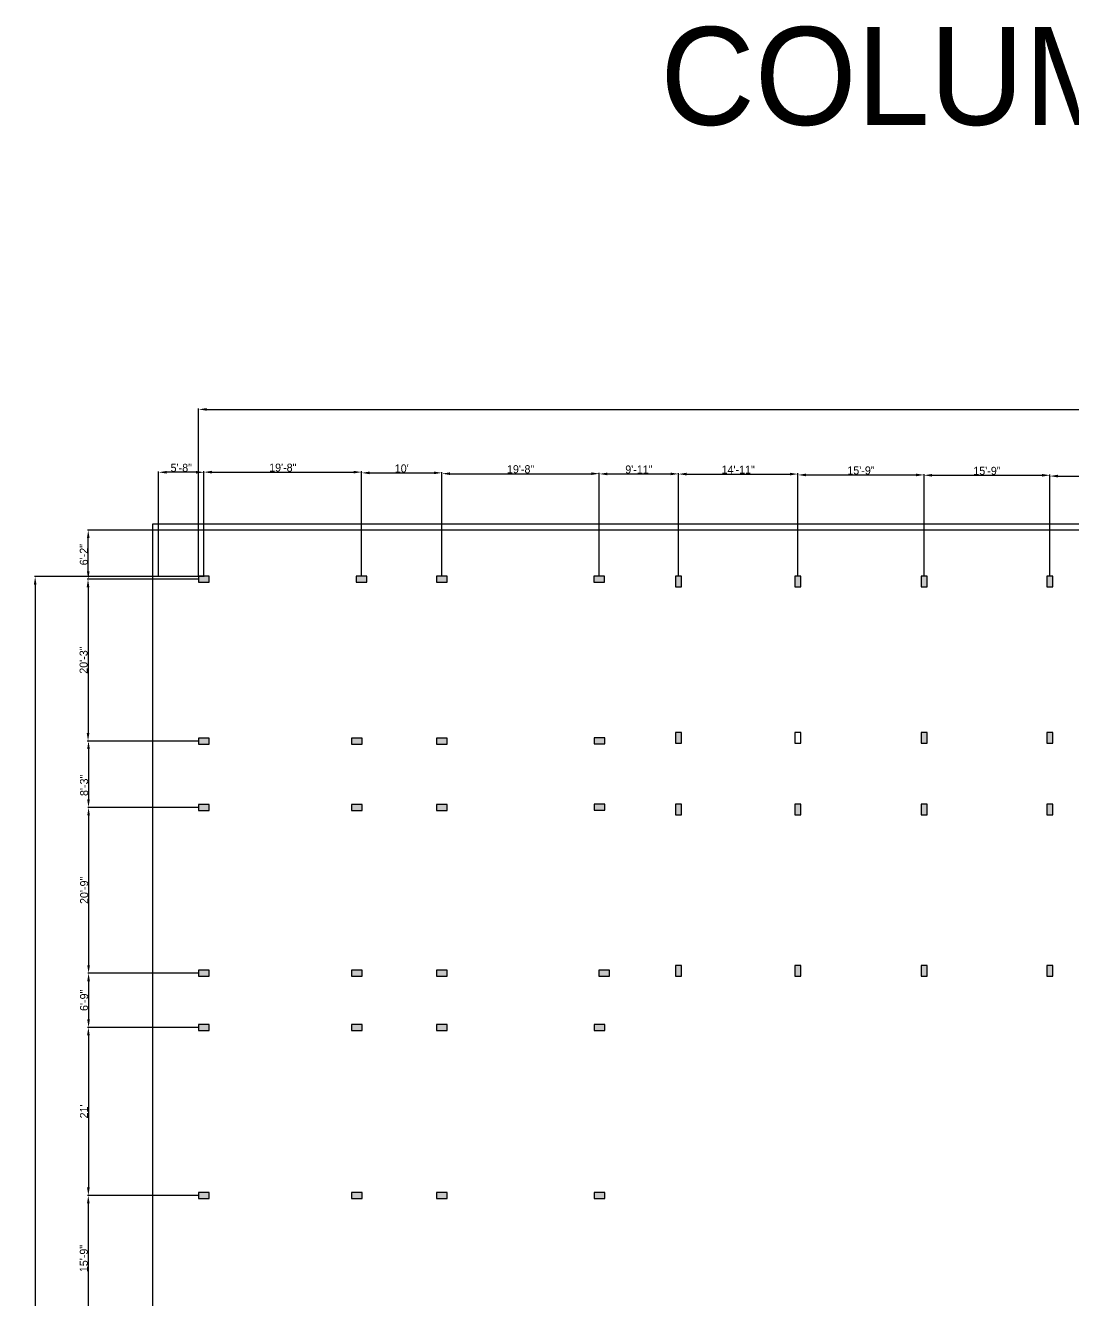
# Model space of a CAD drawing. Header units: millimetres. Extents: x 109 to 4857, y -19 to 5001.
# Drawn here: x 109 to 1681, y 2456 to 4368 of the extents above; entities that cross this region are included whole.
import ezdxf

# ---------------------------------------------------------------- set-up
doc = ezdxf.new("R2010")
doc.units = ezdxf.units.MM
doc.linetypes.add('ACAD_ISO02W100', pattern=[15, 12, -3])
doc.layers.add('dimension', color=191, linetype='Continuous')
doc.layers.add('dotted line', color=7, linetype='ACAD_ISO02W100')
doc.dimstyles.new('ISO-25', dxfattribs={"dimtxt": 12, "dimasz": 12, "dimexe": 1.25, "dimexo": 0.625, "dimtad": 1, "dimdec": 0, "dimlunit": 4, "dimtxsty": 'Standard', "dimcen": 2.5, "dimadec": 0, "dimazin": 0, "dimtfac": 1, "dimtdec": 0, "dimtmove": 0, "dimatfit": 3, "dimfxl": 1, "dimarcsym": 0})

# ---------------------------------------------------------------- blocks, each defined once
blk = doc.blocks.new('*D52')
at = {"layer": 'Defpoints', "color": 0, "linetype": 'Continuous', "ltscale": 3, "transparency": 16777216}
for p in [(369, 3537.9), (203.2, 3295.3), (369, 3295.3)]:
    blk.add_point(p, dxfattribs=at)
at = {"layer": 'dimension', "color": 0, "linetype": 'Continuous', "lineweight": -2, "ltscale": 3, "transparency": 16777216}
for p, q in [((368.4, 3537.9), (202, 3537.9)), ((203.2, 3525.9), (203.2, 3307.3)), ((368.4, 3295.3), (202, 3295.3))]:
    blk.add_line(p, q, dxfattribs=at)
at = {"layer": 'dimension', "color": 0, "linetype": 'Continuous', "ltscale": 3, "transparency": 16777216}
for points in [[(201.2, 3525.9), (205.2, 3525.9), (203.2, 3537.9)], [(201.2, 3307.3), (205.2, 3307.3), (203.2, 3295.3)]]:
    blk.add_solid(points, dxfattribs=at)
at = {"layer": 'dimension', "color": 0, "linetype": 'Continuous', "lineweight": 20, "ltscale": 3, "transparency": 16777216, "insert": (196.6, 3416.6), "char_height": 12, "attachment_point": 5, "rotation": 90}
blk.add_mtext('20\'-3"', dxfattribs=at)
blk = doc.blocks.new('*D53')
at = {"layer": 'Defpoints', "color": 0, "linetype": 'Continuous', "ltscale": 3, "transparency": 16777216}
for p in [(369, 3295.3), (203.9, 3195.8), (369, 3195.8)]:
    blk.add_point(p, dxfattribs=at)
at = {"layer": 'dimension', "color": 0, "linetype": 'Continuous', "lineweight": -2, "ltscale": 3, "transparency": 16777216}
for p, q in [((368.4, 3295.3), (202.7, 3295.3)), ((203.9, 3283.3), (203.9, 3207.8)), ((368.4, 3195.8), (202.7, 3195.8))]:
    blk.add_line(p, q, dxfattribs=at)
at = {"layer": 'dimension', "color": 0, "linetype": 'Continuous', "ltscale": 3, "transparency": 16777216}
for points in [[(201.9, 3283.3), (205.9, 3283.3), (203.9, 3295.3)], [(201.9, 3207.8), (205.9, 3207.8), (203.9, 3195.8)]]:
    blk.add_solid(points, dxfattribs=at)
at = {"layer": 'dimension', "color": 0, "linetype": 'Continuous', "lineweight": 20, "ltscale": 3, "transparency": 16777216, "insert": (197.3, 3228.8), "char_height": 12, "attachment_point": 5, "rotation": 90}
blk.add_mtext('8\'-3"', dxfattribs=at)
blk = doc.blocks.new('*D54')
at = {"layer": 'Defpoints', "color": 0, "linetype": 'Continuous', "ltscale": 3, "transparency": 16777216}
for p in [(369, 3195.8), (204, 2947), (369, 2947)]:
    blk.add_point(p, dxfattribs=at)
at = {"layer": 'dimension', "color": 0, "linetype": 'Continuous', "lineweight": -2, "ltscale": 3, "transparency": 16777216}
for p, q in [((368.4, 3195.8), (202.7, 3195.8)), ((204, 3183.8), (204, 2959)), ((368.4, 2947), (202.7, 2947))]:
    blk.add_line(p, q, dxfattribs=at)
at = {"layer": 'dimension', "color": 0, "linetype": 'Continuous', "ltscale": 3, "transparency": 16777216}
for points in [[(202, 3183.8), (206, 3183.8), (204, 3195.8)], [(202, 2959), (206, 2959), (204, 2947)]]:
    blk.add_solid(points, dxfattribs=at)
at = {"layer": 'dimension', "color": 0, "linetype": 'Continuous', "lineweight": 20, "ltscale": 3, "transparency": 16777216, "insert": (197.4, 3071.4), "char_height": 12, "attachment_point": 5, "rotation": 90}
blk.add_mtext('20\'-9"', dxfattribs=at)
blk = doc.blocks.new('*D55')
at = {"layer": 'Defpoints', "color": 0, "linetype": 'Continuous', "ltscale": 3, "transparency": 16777216}
for p in [(369, 2947), (204, 2866), (369, 2866)]:
    blk.add_point(p, dxfattribs=at)
at = {"layer": 'dimension', "color": 0, "linetype": 'Continuous', "lineweight": -2, "ltscale": 3, "transparency": 16777216}
for p, q in [((368.4, 2947), (202.7, 2947)), ((204, 2935), (204, 2878)), ((368.4, 2866), (202.7, 2866))]:
    blk.add_line(p, q, dxfattribs=at)
at = {"layer": 'dimension', "color": 0, "linetype": 'Continuous', "ltscale": 3, "transparency": 16777216}
for points in [[(202, 2935), (206, 2935), (204, 2947)], [(202, 2878), (206, 2878), (204, 2866)]]:
    blk.add_solid(points, dxfattribs=at)
at = {"layer": 'dimension', "color": 0, "linetype": 'Continuous', "lineweight": 20, "ltscale": 3, "transparency": 16777216, "insert": (197.3, 2906.5), "char_height": 12, "attachment_point": 5, "rotation": 90}
blk.add_mtext('6\'-9"', dxfattribs=at)
blk = doc.blocks.new('*D56')
at = {"layer": 'Defpoints', "color": 0, "linetype": 'Continuous', "ltscale": 3, "transparency": 16777216}
for p in [(369, 2866), (203.7, 2613.9), (369, 2613.9)]:
    blk.add_point(p, dxfattribs=at)
at = {"layer": 'dimension', "color": 0, "linetype": 'Continuous', "lineweight": -2, "ltscale": 3, "transparency": 16777216}
for p, q in [((368.4, 2866), (202.5, 2866)), ((203.7, 2854), (203.7, 2625.9)), ((368.4, 2613.9), (202.5, 2613.9))]:
    blk.add_line(p, q, dxfattribs=at)
at = {"layer": 'dimension', "color": 0, "linetype": 'Continuous', "ltscale": 3, "transparency": 16777216}
for points in [[(201.7, 2854), (205.7, 2854), (203.7, 2866)], [(201.7, 2625.9), (205.7, 2625.9), (203.7, 2613.9)]]:
    blk.add_solid(points, dxfattribs=at)
at = {"layer": 'dimension', "color": 0, "linetype": 'Continuous', "lineweight": 20, "ltscale": 3, "transparency": 16777216, "insert": (197.1, 2739.9), "char_height": 12, "attachment_point": 5, "rotation": 90}
blk.add_mtext("21'", dxfattribs=at)
blk = doc.blocks.new('*D57')
at = {"layer": 'Defpoints', "color": 0, "linetype": 'Continuous', "ltscale": 3, "transparency": 16777216}
for p in [(369, 2613.9), (203.6, 2425), (369, 2425)]:
    blk.add_point(p, dxfattribs=at)
at = {"layer": 'dimension', "color": 0, "linetype": 'Continuous', "lineweight": -2, "ltscale": 3, "transparency": 16777216}
for p, q in [((368.4, 2613.9), (202.3, 2613.9)), ((203.6, 2601.9), (203.6, 2437)), ((368.4, 2425), (202.3, 2425))]:
    blk.add_line(p, q, dxfattribs=at)
at = {"layer": 'dimension', "color": 0, "linetype": 'Continuous', "ltscale": 3, "transparency": 16777216}
for points in [[(201.6, 2601.9), (205.6, 2601.9), (203.6, 2613.9)], [(201.6, 2437), (205.6, 2437), (203.6, 2425)]]:
    blk.add_solid(points, dxfattribs=at)
at = {"layer": 'dimension', "color": 0, "linetype": 'Continuous', "lineweight": 20, "ltscale": 3, "transparency": 16777216, "insert": (196.9, 2519.4), "char_height": 12, "attachment_point": 5, "rotation": 90}
blk.add_mtext('15\'-9"', dxfattribs=at)
blk = doc.blocks.new('*D63')
at = {"layer": 'Defpoints', "color": 0, "linetype": 'Continuous', "ltscale": 3, "transparency": 16777216}
for p in [(378, 3541.8), (123.9, 557.5), (378, 557.5)]:
    blk.add_point(p, dxfattribs=at)
at = {"layer": 'dimension', "color": 0, "linetype": 'Continuous', "lineweight": -2, "ltscale": 3, "transparency": 16777216}
for p, q in [((377.4, 3541.8), (122.7, 3541.8)), ((123.9, 3529.8), (123.9, 569.5)), ((377.4, 557.5), (122.7, 557.5))]:
    blk.add_line(p, q, dxfattribs=at)
at = {"layer": 'dimension', "color": 0, "linetype": 'Continuous', "ltscale": 3, "transparency": 16777216}
for points in [[(121.9, 3529.8), (125.9, 3529.8), (123.9, 3541.8)], [(121.9, 569.5), (125.9, 569.5), (123.9, 557.5)]]:
    blk.add_solid(points, dxfattribs=at)
at = {"layer": 'dimension', "color": 0, "linetype": 'Continuous', "lineweight": 20, "ltscale": 3, "transparency": 16777216, "insert": (117.3, 2049.7), "char_height": 12, "attachment_point": 5, "rotation": 90}
blk.add_mtext('248\'-8"', dxfattribs=at)
blk = doc.blocks.new('*D8')
at = {"layer": 'Defpoints', "color": 0, "linetype": 'Continuous', "ltscale": 3, "transparency": 16777216}
for p in [(613.4, 3698.4), (377, 3542.4), (613.4, 3542.4)]:
    blk.add_point(p, dxfattribs=at)
at = {"layer": 'dimension', "color": 0, "linetype": 'Continuous', "lineweight": -2, "ltscale": 3, "transparency": 16777216}
for p, q in [((377, 3543.1), (377, 3699.7)), ((389, 3698.4), (601.4, 3698.4)), ((613.4, 3543.1), (613.4, 3699.7))]:
    blk.add_line(p, q, dxfattribs=at)
at = {"layer": 'dimension', "color": 0, "linetype": 'Continuous', "ltscale": 3, "transparency": 16777216}
for points in [[(389, 3700.4), (389, 3696.4), (377, 3698.4)], [(601.4, 3700.4), (601.4, 3696.4), (613.4, 3698.4)]]:
    blk.add_solid(points, dxfattribs=at)
at = {"layer": 'dimension', "color": 0, "linetype": 'Continuous', "lineweight": 20, "ltscale": 3, "transparency": 16777216, "insert": (495.2, 3705.1), "char_height": 12, "attachment_point": 5}
blk.add_mtext('19\'-8"', dxfattribs=at)
blk = doc.blocks.new('*D9')
at = {"layer": 'Defpoints', "color": 0, "linetype": 'Continuous', "ltscale": 3, "transparency": 16777216}
for p in [(733.8, 3697.3), (613.4, 3542.4), (733.8, 3542.4)]:
    blk.add_point(p, dxfattribs=at)
at = {"layer": 'dimension', "color": 0, "linetype": 'Continuous', "lineweight": -2, "ltscale": 3, "transparency": 16777216}
for p, q in [((613.4, 3543.1), (613.4, 3698.6)), ((625.4, 3697.3), (721.8, 3697.3)), ((733.8, 3543.1), (733.8, 3698.6))]:
    blk.add_line(p, q, dxfattribs=at)
at = {"layer": 'dimension', "color": 0, "linetype": 'Continuous', "ltscale": 3, "transparency": 16777216}
for points in [[(625.4, 3699.3), (625.4, 3695.3), (613.4, 3697.3)], [(721.8, 3699.3), (721.8, 3695.3), (733.8, 3697.3)]]:
    blk.add_solid(points, dxfattribs=at)
at = {"layer": 'dimension', "color": 0, "linetype": 'Continuous', "lineweight": 20, "ltscale": 3, "transparency": 16777216, "insert": (673.6, 3703.9), "char_height": 12, "attachment_point": 5}
blk.add_mtext("10'", dxfattribs=at)
blk = doc.blocks.new('*D10')
at = {"layer": 'Defpoints', "color": 0, "linetype": 'Continuous', "ltscale": 3, "transparency": 16777216}
for p in [(969.7, 3696.1), (733.8, 3542.4), (969.7, 3542.4)]:
    blk.add_point(p, dxfattribs=at)
at = {"layer": 'dimension', "color": 0, "linetype": 'Continuous', "lineweight": -2, "ltscale": 3, "transparency": 16777216}
for p, q in [((733.8, 3543.1), (733.8, 3697.4)), ((745.8, 3696.1), (957.7, 3696.1)), ((969.7, 3543.1), (969.7, 3697.4))]:
    blk.add_line(p, q, dxfattribs=at)
at = {"layer": 'dimension', "color": 0, "linetype": 'Continuous', "ltscale": 3, "transparency": 16777216}
for points in [[(745.8, 3698.1), (745.8, 3694.1), (733.8, 3696.1)], [(957.7, 3698.1), (957.7, 3694.1), (969.7, 3696.1)]]:
    blk.add_solid(points, dxfattribs=at)
at = {"layer": 'dimension', "color": 0, "linetype": 'Continuous', "lineweight": 20, "ltscale": 3, "transparency": 16777216, "insert": (851.8, 3702.7), "char_height": 12, "attachment_point": 5}
blk.add_mtext('19\'-8"', dxfattribs=at)
blk = doc.blocks.new('*D11')
at = {"layer": 'Defpoints', "color": 0, "linetype": 'Continuous', "ltscale": 3, "transparency": 16777216}
for p in [(1088.6, 3695.7), (969.7, 3542.4), (1088.6, 3542.2)]:
    blk.add_point(p, dxfattribs=at)
at = {"layer": 'dimension', "color": 0, "linetype": 'Continuous', "lineweight": -2, "ltscale": 3, "transparency": 16777216}
for p, q in [((969.7, 3543.1), (969.7, 3697)), ((981.7, 3695.7), (1076.6, 3695.7)), ((1088.6, 3542.9), (1088.6, 3697))]:
    blk.add_line(p, q, dxfattribs=at)
at = {"layer": 'dimension', "color": 0, "linetype": 'Continuous', "ltscale": 3, "transparency": 16777216}
for points in [[(981.7, 3697.7), (981.7, 3693.7), (969.7, 3695.7)], [(1076.6, 3697.7), (1076.6, 3693.7), (1088.6, 3695.7)]]:
    blk.add_solid(points, dxfattribs=at)
at = {"layer": 'dimension', "color": 0, "linetype": 'Continuous', "lineweight": 20, "ltscale": 3, "transparency": 16777216, "insert": (1029.2, 3702.3), "char_height": 12, "attachment_point": 5}
blk.add_mtext('9\'-11"', dxfattribs=at)
blk = doc.blocks.new('*D12')
at = {"layer": 'Defpoints', "color": 0, "linetype": 'Continuous', "ltscale": 3, "transparency": 16777216}
for p in [(1267.6, 3695.5), (1088.6, 3542.2), (1267.6, 3542.2)]:
    blk.add_point(p, dxfattribs=at)
at = {"layer": 'dimension', "color": 0, "linetype": 'Continuous', "lineweight": -2, "ltscale": 3, "transparency": 16777216}
for p, q in [((1088.6, 3542.9), (1088.6, 3696.7)), ((1100.6, 3695.5), (1255.6, 3695.5)), ((1267.6, 3542.9), (1267.6, 3696.7))]:
    blk.add_line(p, q, dxfattribs=at)
at = {"layer": 'dimension', "color": 0, "linetype": 'Continuous', "ltscale": 3, "transparency": 16777216}
for points in [[(1100.6, 3697.5), (1100.6, 3693.5), (1088.6, 3695.5)], [(1255.6, 3697.5), (1255.6, 3693.5), (1267.6, 3695.5)]]:
    blk.add_solid(points, dxfattribs=at)
at = {"layer": 'dimension', "color": 0, "linetype": 'Continuous', "lineweight": 20, "ltscale": 3, "transparency": 16777216, "insert": (1178.1, 3702.1), "char_height": 12, "attachment_point": 5}
blk.add_mtext('14\'-11"', dxfattribs=at)
blk = doc.blocks.new('*D13')
at = {"layer": 'Defpoints', "color": 0, "linetype": 'Continuous', "ltscale": 3, "transparency": 16777216}
for p in [(1456.7, 3694.2), (1267.6, 3542.2), (1456.7, 3542.2)]:
    blk.add_point(p, dxfattribs=at)
at = {"layer": 'dimension', "color": 0, "linetype": 'Continuous', "lineweight": -2, "ltscale": 3, "transparency": 16777216}
for p, q in [((1267.6, 3542.9), (1267.6, 3695.5)), ((1279.6, 3694.2), (1444.7, 3694.2)), ((1456.7, 3542.9), (1456.7, 3695.5))]:
    blk.add_line(p, q, dxfattribs=at)
at = {"layer": 'dimension', "color": 0, "linetype": 'Continuous', "ltscale": 3, "transparency": 16777216}
for points in [[(1279.6, 3696.2), (1279.6, 3692.2), (1267.6, 3694.2)], [(1444.7, 3696.2), (1444.7, 3692.2), (1456.7, 3694.2)]]:
    blk.add_solid(points, dxfattribs=at)
at = {"layer": 'dimension', "color": 0, "linetype": 'Continuous', "lineweight": 20, "ltscale": 3, "transparency": 16777216, "insert": (1362.2, 3700.9), "char_height": 12, "attachment_point": 5}
blk.add_mtext('15\'-9"', dxfattribs=at)
blk = doc.blocks.new('*D14')
at = {"layer": 'Defpoints', "color": 0, "linetype": 'Continuous', "ltscale": 3, "transparency": 16777216}
for p in [(1645.5, 3693.7), (1456.7, 3542.2), (1645.5, 3542.2)]:
    blk.add_point(p, dxfattribs=at)
at = {"layer": 'dimension', "color": 0, "linetype": 'Continuous', "lineweight": -2, "ltscale": 3, "transparency": 16777216}
for p, q in [((1456.7, 3542.9), (1456.7, 3694.9)), ((1468.7, 3693.7), (1633.5, 3693.7)), ((1645.5, 3542.9), (1645.5, 3694.9))]:
    blk.add_line(p, q, dxfattribs=at)
at = {"layer": 'dimension', "color": 0, "linetype": 'Continuous', "ltscale": 3, "transparency": 16777216}
for points in [[(1468.7, 3695.7), (1468.7, 3691.7), (1456.7, 3693.7)], [(1633.5, 3695.7), (1633.5, 3691.7), (1645.5, 3693.7)]]:
    blk.add_solid(points, dxfattribs=at)
at = {"layer": 'dimension', "color": 0, "linetype": 'Continuous', "lineweight": 20, "ltscale": 3, "transparency": 16777216, "insert": (1551.1, 3700.3), "char_height": 12, "attachment_point": 5}
blk.add_mtext('15\'-9"', dxfattribs=at)
blk = doc.blocks.new('*D15')
at = {"layer": 'Defpoints', "color": 0, "linetype": 'Continuous', "ltscale": 3, "transparency": 16777216}
for p in [(1834.6, 3692.5), (1645.5, 3542.2), (1834.6, 3542.2)]:
    blk.add_point(p, dxfattribs=at)
at = {"layer": 'dimension', "color": 0, "linetype": 'Continuous', "lineweight": -2, "ltscale": 3, "transparency": 16777216}
for p, q in [((1645.5, 3542.9), (1645.5, 3693.7)), ((1657.5, 3692.5), (1822.6, 3692.5)), ((1834.6, 3542.9), (1834.6, 3693.7))]:
    blk.add_line(p, q, dxfattribs=at)
at = {"layer": 'dimension', "color": 0, "linetype": 'Continuous', "ltscale": 3, "transparency": 16777216}
for points in [[(1657.5, 3694.5), (1657.5, 3690.5), (1645.5, 3692.5)], [(1822.6, 3694.5), (1822.6, 3690.5), (1834.6, 3692.5)]]:
    blk.add_solid(points, dxfattribs=at)
at = {"layer": 'dimension', "color": 0, "linetype": 'Continuous', "lineweight": 20, "ltscale": 3, "transparency": 16777216, "insert": (1740, 3699.1), "char_height": 12, "attachment_point": 5}
blk.add_mtext('15\'-9"', dxfattribs=at)
blk = doc.blocks.new('*D27')
at = {"layer": 'Defpoints', "color": 0, "linetype": 'Continuous', "ltscale": 3, "transparency": 16777216}
for p in [(3852, 3792.5), (369, 3541.8), (3852, 3542.2)]:
    blk.add_point(p, dxfattribs=at)
at = {"layer": 'dimension', "color": 0, "linetype": 'Continuous', "lineweight": -2, "ltscale": 3, "transparency": 16777216}
for p, q in [((369, 3542.4), (369, 3793.7)), ((381, 3792.5), (3840, 3792.5)), ((3852, 3542.9), (3852, 3793.7))]:
    blk.add_line(p, q, dxfattribs=at)
at = {"layer": 'dimension', "color": 0, "linetype": 'Continuous', "ltscale": 3, "transparency": 16777216}
for points in [[(381, 3794.5), (381, 3790.5), (369, 3792.5)], [(3840, 3794.5), (3840, 3790.5), (3852, 3792.5)]]:
    blk.add_solid(points, dxfattribs=at)
at = {"layer": 'dimension', "color": 0, "linetype": 'Continuous', "lineweight": 20, "ltscale": 3, "transparency": 16777216, "insert": (2110.5, 3799.1), "char_height": 12, "attachment_point": 5}
blk.add_mtext('290\'-3"', dxfattribs=at)
blk = doc.blocks.new('*D1')
at = {"layer": 'Defpoints', "color": 0, "linetype": 'Continuous', "ltscale": 3, "transparency": 16777216}
for p in [(309, 3698.2), (309, 3541.8), (377, 3542.4)]:
    blk.add_point(p, dxfattribs=at)
at = {"layer": 'dimension', "color": 0, "linetype": 'Continuous', "lineweight": -2, "ltscale": 3, "transparency": 16777216}
for p, q in [((309, 3542.4), (309, 3699.5)), ((365, 3698.2), (321, 3698.2)), ((377, 3543.1), (377, 3699.5))]:
    blk.add_line(p, q, dxfattribs=at)
at = {"layer": 'dimension', "color": 0, "linetype": 'Continuous', "ltscale": 3, "transparency": 16777216}
for points in [[(321, 3700.2), (321, 3696.2), (309, 3698.2)], [(365, 3700.2), (365, 3696.2), (377, 3698.2)]]:
    blk.add_solid(points, dxfattribs=at)
at = {"layer": 'dimension', "color": 0, "linetype": 'Continuous', "lineweight": 20, "ltscale": 3, "transparency": 16777216, "insert": (343, 3704.8), "char_height": 12, "attachment_point": 5}
blk.add_mtext('5\'-8"', dxfattribs=at)
blk = doc.blocks.new('*D28')
at = {"layer": 'Defpoints', "color": 0, "linetype": 'Continuous', "ltscale": 3, "transparency": 16777216}
for p in [(203.5, 3611.5), (369, 3611.5), (369, 3537.9)]:
    blk.add_point(p, dxfattribs=at)
at = {"layer": 'dimension', "color": 0, "linetype": 'Continuous', "lineweight": -2, "ltscale": 3, "transparency": 16777216}
for p, q in [((368.4, 3611.5), (202.3, 3611.5)), ((203.5, 3549.9), (203.5, 3599.5)), ((368.4, 3537.9), (202.3, 3537.9))]:
    blk.add_line(p, q, dxfattribs=at)
at = {"layer": 'dimension', "color": 0, "linetype": 'Continuous', "ltscale": 3, "transparency": 16777216}
for points in [[(201.5, 3599.5), (205.5, 3599.5), (203.5, 3611.5)], [(201.5, 3549.9), (205.5, 3549.9), (203.5, 3537.9)]]:
    blk.add_solid(points, dxfattribs=at)
at = {"layer": 'dimension', "color": 0, "linetype": 'Continuous', "lineweight": 20, "ltscale": 3, "transparency": 16777216, "insert": (196.9, 3574.7), "char_height": 12, "attachment_point": 5, "rotation": 90}
blk.add_mtext('6\'-2"', dxfattribs=at)

msp = doc.modelspace()

# ---------------------------------------------------------------- hatches: boundary and pattern name
at = {"layer": 'dotted line', "linetype": 'ACAD_ISO02W100', "lineweight": 20, "ltscale": 3, "true_color": 0xf27172}
h = msp.add_hatch(color=11, dxfattribs=at)
h.dxf.hatch_style = 1
h.paths.add_polyline_path([(977.7, 1025.5), (968.7, 1025.5), (968.7, 1016.5), (977.7, 1016.5)])
h.paths.add_polyline_path([(968.7, 1025.5), (962, 1025.5), (962, 1016.5), (968.7, 1016.5)])
h.paths.add_polyline_path([(741.8, 1025.5), (734.8, 1025.5), (734.8, 1016.5), (741.8, 1016.5)])
h.paths.add_polyline_path([(734.8, 1025.5), (725.8, 1025.5), (725.8, 1016.5), (734.8, 1016.5)])
h.paths.add_polyline_path([(614.4, 1025.5), (605.4, 1025.5), (605.4, 1016.5), (614.4, 1016.5)])
h.paths.add_polyline_path([(605.4, 1025.5), (598.4, 1025.5), (598.4, 1016.5), (605.4, 1016.5)])
h.paths.add_polyline_path([(378, 1025.5), (369, 1025.5), (369, 1016.5), (378, 1016.5)])
h.paths.add_polyline_path([(385, 1025.5), (378, 1025.5), (378, 1016.5), (385, 1016.5)])
h.paths.add_polyline_path([(741.8, 1214.3), (734.8, 1214.3), (734.8, 1205.5), (741.8, 1205.5)])
h.paths.add_polyline_path([(734.8, 1214.3), (725.8, 1214.3), (725.8, 1205.5), (734.8, 1205.5)])
h.paths.add_polyline_path([(614.4, 1214.3), (605.4, 1214.3), (605.4, 1205.5), (614.4, 1205.5)])
h.paths.add_polyline_path([(605.4, 1214.3), (598.4, 1214.3), (598.4, 1205.5), (605.4, 1205.5)])
h.paths.add_polyline_path([(385, 1214.3), (378, 1214.3), (378, 1205.3), (385, 1205.3)])
h.paths.add_polyline_path([(378, 1214.3), (369, 1214.3), (369, 1205.3), (378, 1205.3)])
h.paths.add_polyline_path([(977.7, 1403.5), (968.7, 1403.5), (968.7, 1394.5), (977.7, 1394.5)])
h.paths.add_polyline_path([(968.7, 1403.5), (962, 1403.5), (962, 1394.5), (968.7, 1394.5)])
h.paths.add_polyline_path([(734.8, 1403.5), (725.8, 1403.5), (725.8, 1394.5), (734.8, 1394.5)])
h.paths.add_polyline_path([(741.8, 1403.5), (734.8, 1403.5), (734.8, 1394.5), (741.8, 1394.5)])
h.paths.add_polyline_path([(614.4, 1403.4), (605.4, 1403.4), (605.4, 1394.4), (614.4, 1394.4)])
h.paths.add_polyline_path([(605.4, 1403.4), (598.4, 1403.4), (598.4, 1394.4), (605.4, 1394.4)])
h.paths.add_polyline_path([(385, 1403.3), (378, 1403.3), (378, 1394.3), (385, 1394.3)])
h.paths.add_polyline_path([(378, 1403.3), (369, 1403.3), (369, 1394.3), (378, 1394.3)])
h.paths.add_polyline_path([(378, 1592.3), (369, 1592.3), (369, 1583.3), (378, 1583.3)])
h.paths.add_polyline_path([(385, 1592.3), (378, 1592.3), (378, 1583.3), (385, 1583.3)])
h.paths.add_polyline_path([(614.4, 1592.3), (605.4, 1592.3), (605.4, 1583.3), (614.4, 1583.3)])
h.paths.add_polyline_path([(605.4, 1592.3), (598.4, 1592.3), (598.4, 1583.3), (605.4, 1583.3)])
h.paths.add_polyline_path([(734.8, 1592.3), (725.8, 1592.3), (725.8, 1583.5), (734.8, 1583.5)])
h.paths.add_polyline_path([(741.8, 1592.3), (734.8, 1592.3), (734.8, 1583.5), (741.8, 1583.5)])
h.paths.add_polyline_path([(977.7, 1592.5), (968.7, 1592.5), (968.7, 1583.5), (977.7, 1583.5)])
h.paths.add_polyline_path([(968.7, 1592.5), (962, 1592.5), (962, 1583.5), (968.7, 1583.5)])
h.paths.add_polyline_path([(977.7, 1781.5), (968.7, 1781.5), (968.7, 1772.5), (977.7, 1772.5)])
h.paths.add_polyline_path([(968.7, 1781.5), (962, 1781.5), (962, 1772.5), (968.7, 1772.5)])
h.paths.add_polyline_path([(968.7, 1862.5), (962, 1862.5), (962, 1853.5), (968.7, 1853.5)])
h.paths.add_polyline_path([(977.7, 1862.5), (968.7, 1862.5), (968.7, 1853.5), (977.7, 1853.5)])
h.paths.add_polyline_path([(734.8, 1862.2), (725.8, 1862.2), (725.8, 1853.2), (734.8, 1853.2)])
h.paths.add_polyline_path([(741.8, 1862.2), (734.8, 1862.2), (734.8, 1853.2), (741.8, 1853.2)])
h.paths.add_polyline_path([(734.8, 1780.5), (725.8, 1780.5), (725.8, 1771.5), (734.8, 1771.5)])
h.paths.add_polyline_path([(741.8, 1780.5), (734.8, 1780.5), (734.8, 1771.5), (741.8, 1771.5)])
h.paths.add_polyline_path([(605.4, 1862.2), (598.4, 1862.2), (598.4, 1853.3), (605.4, 1853.3)])
h.paths.add_polyline_path([(614.3, 1862.2), (605.4, 1862.2), (605.4, 1853.3), (614.3, 1853.3)])
h.paths.add_polyline_path([(614.4, 1780.5), (605.4, 1780.5), (605.4, 1771.5), (614.4, 1771.5)])
h.paths.add_polyline_path([(605.4, 1780.5), (598.4, 1780.5), (598.4, 1771.5), (605.4, 1771.5)])
h.paths.add_polyline_path([(378, 1780.5), (369, 1780.5), (369, 1771.5), (378, 1771.5)])
h.paths.add_polyline_path([(385, 1780.5), (378, 1780.5), (378, 1771.5), (385, 1771.5)])
h.paths.add_polyline_path([(378, 1862.2), (369, 1862.2), (369, 1853.2), (378, 1853.2)])
h.paths.add_polyline_path([(385, 1862.2), (378, 1862.2), (378, 1853.5), (385, 1853.5)])
h.paths.add_polyline_path([(977.7, 2051.5), (968.7, 2051.5), (968.7, 2042.5), (977.7, 2042.5)])
h.paths.add_polyline_path([(968.7, 2051.5), (962, 2051.5), (962, 2042.5), (968.7, 2042.5)])
h.paths.add_polyline_path([(741.8, 2051.3), (734.8, 2051.3), (734.8, 2042.3), (741.8, 2042.3)])
h.paths.add_polyline_path([(734.8, 2051.3), (725.8, 2051.3), (725.8, 2042.3), (734.8, 2042.3)])
h.paths.add_polyline_path([(605.4, 2051.3), (598.4, 2051.3), (598.4, 2042.3), (605.4, 2042.3)])
h.paths.add_polyline_path([(614.4, 2051.3), (605.4, 2051.3), (605.4, 2042.3), (614.4, 2042.3)])
h.paths.add_polyline_path([(378, 2051.3), (369, 2051.3), (369, 2042.3), (378, 2042.3)])
h.paths.add_polyline_path([(385, 2051.3), (378, 2051.3), (378, 2042.3), (385, 2042.3)])
h.paths.add_polyline_path([(378, 2240.5), (369, 2240.5), (369, 2231.5), (378, 2231.5)])
h.paths.add_polyline_path([(385, 2240.5), (378, 2240.5), (378, 2231.5), (385, 2231.5)])
h.paths.add_polyline_path([(605.4, 2240.4), (598.4, 2240.4), (598.4, 2231.5), (605.4, 2231.5)])
h.paths.add_polyline_path([(614.4, 2240.4), (605.4, 2240.4), (605.4, 2231.5), (614.4, 2231.5)])
h.paths.add_polyline_path([(734.8, 2240.5), (725.8, 2240.5), (725.8, 2231.5), (734.8, 2231.5)])
h.paths.add_polyline_path([(741.8, 2240.5), (734.8, 2240.5), (734.8, 2231.5), (741.8, 2231.5)])
h.paths.add_polyline_path([(977.7, 2240.5), (968.7, 2240.5), (968.7, 2231.5), (977.7, 2231.5)])
h.paths.add_polyline_path([(968.7, 2240.5), (962, 2240.5), (962, 2231.5), (968.7, 2231.5)])
h.paths.add_polyline_path([(977.7, 2429.5), (968.7, 2429.5), (968.7, 2420.5), (977.7, 2420.5)])
h.paths.add_polyline_path([(968.7, 2429.5), (962, 2429.5), (962, 2420.5), (968.7, 2420.5)])
h.paths.add_polyline_path([(741.9, 2429.5), (734.8, 2429.5), (734.8, 2420.5), (741.9, 2420.5)])
h.paths.add_polyline_path([(734.8, 2429.5), (725.9, 2429.5), (725.9, 2420.5), (734.8, 2420.5)])
h.paths.add_polyline_path([(614.4, 2429.5), (605.4, 2429.5), (605.4, 2420.5), (614.4, 2420.5)])
h.paths.add_polyline_path([(605.4, 2429.5), (598.4, 2429.5), (598.4, 2420.5), (605.4, 2420.5)])
h.paths.add_polyline_path([(378, 2429.5), (369, 2429.5), (369, 2420.5), (378, 2420.5)])
h.paths.add_polyline_path([(385, 2429.5), (378, 2429.5), (378, 2420.5), (385, 2420.5)])
h.paths.add_polyline_path([(968.7, 2618.5), (962, 2618.5), (962, 2609.5), (968.7, 2609.5)])
h.paths.add_polyline_path([(977.7, 2618.5), (968.7, 2618.5), (968.7, 2609.5), (977.7, 2609.5)])
h.paths.add_polyline_path([(734.8, 2618.2), (725.8, 2618.2), (725.8, 2609.4), (734.8, 2609.4)])
h.paths.add_polyline_path([(741.8, 2618.2), (734.8, 2618.2), (734.8, 2609.4), (741.8, 2609.4)])
h.paths.add_polyline_path([(614.4, 2618.4), (605.4, 2618.4), (605.4, 2609.4), (614.4, 2609.4)])
h.paths.add_polyline_path([(605.4, 2618.4), (598.4, 2618.4), (598.4, 2609.4), (605.4, 2609.4)])
h.paths.add_polyline_path([(378, 2618.4), (369, 2618.4), (369, 2609.4), (378, 2609.4)])
h.paths.add_polyline_path([(385, 2618.4), (378, 2618.4), (378, 2609.4), (385, 2609.4)])
h.paths.add_polyline_path([(605.4, 2870.5), (598.4, 2870.5), (598.4, 2861.5), (605.4, 2861.5)])
h.paths.add_polyline_path([(614.4, 2870.5), (605.4, 2870.5), (605.4, 2861.5), (614.4, 2861.5)])
h.paths.add_polyline_path([(378, 2870.5), (369, 2870.5), (369, 2861.5), (378, 2861.5)])
h.paths.add_polyline_path([(385, 2870.5), (378, 2870.5), (378, 2861.5), (385, 2861.5)])
h.paths.add_polyline_path([(741.8, 2870.3), (734.8, 2870.3), (734.8, 2861.5), (741.8, 2861.5)])
h.paths.add_polyline_path([(734.8, 2870.3), (725.8, 2870.3), (725.8, 2861.5), (734.8, 2861.5)])
h.paths.add_polyline_path([(977.7, 2870.5), (968.7, 2870.5), (968.7, 2861.5), (977.7, 2861.5)])
h.paths.add_polyline_path([(968.7, 2870.5), (962, 2870.5), (962, 2861.5), (968.7, 2861.5)])
h.paths.add_polyline_path([(985, 2951.5), (977.7, 2951.5), (977.7, 2942.5), (985, 2942.5)])
h.paths.add_polyline_path([(977.7, 2951.5), (969, 2951.5), (969, 2942.5), (977.7, 2942.5)])
h.paths.add_polyline_path([(734.8, 2951.5), (725.8, 2951.5), (725.8, 2942.5), (734.8, 2942.5)])
h.paths.add_polyline_path([(741.8, 2951.5), (734.8, 2951.5), (734.8, 2942.5), (741.8, 2942.5)])
h.paths.add_polyline_path([(605.4, 2951.5), (598.4, 2951.5), (598.4, 2942.5), (605.4, 2942.5)])
h.paths.add_polyline_path([(614.4, 2951.5), (605.4, 2951.5), (605.4, 2942.5), (614.4, 2942.5)])
h.paths.add_polyline_path([(378, 2951.5), (369, 2951.5), (369, 2942.5), (378, 2942.5)])
h.paths.add_polyline_path([(385, 2951.5), (378, 2951.5), (378, 2942.5), (385, 2942.5)])
h.paths.add_polyline_path([(378, 3200.3), (369, 3200.3), (369, 3191.3), (378, 3191.3)])
h.paths.add_polyline_path([(385, 3200.3), (378, 3200.3), (378, 3191.3), (385, 3191.3)])
h.paths.add_polyline_path([(605.4, 3199.9), (598.4, 3199.9), (598.4, 3190.9), (605.4, 3190.9)])
h.paths.add_polyline_path([(614.4, 3199.9), (605.4, 3199.9), (605.4, 3190.9), (614.4, 3190.9)])
h.paths.add_polyline_path([(734.8, 3199.9), (725.8, 3199.9), (725.8, 3190.9), (734.8, 3190.9)])
h.paths.add_polyline_path([(741.8, 3199.9), (734.8, 3199.9), (734.8, 3190.9), (741.8, 3190.9)])
h.paths.add_polyline_path([(977.7, 3199.9), (968.7, 3199.9), (968.7, 3191.5), (977.7, 3191.5)])
h.paths.add_polyline_path([(968.7, 3199.9), (962, 3199.9), (962, 3191.5), (968.7, 3191.5)])
h.paths.add_polyline_path([(1093.1, 3199.9), (1084.1, 3199.9), (1084.1, 3190.9), (1093.1, 3190.9)])
h.paths.add_polyline_path([(1093.1, 3190.9), (1084.1, 3190.9), (1084.1, 3184.5), (1093.1, 3184.5)])
h.paths.add_polyline_path([(1093.1, 3308), (1084.1, 3308), (1084.1, 3299.8), (1093.1, 3299.8)])
h.paths.add_polyline_path([(1093.1, 3299.8), (1084.1, 3299.8), (1084.1, 3292), (1093.1, 3292)])
h.paths.add_polyline_path([(977.7, 3299.8), (968.7, 3299.8), (968.7, 3291.2), (977.7, 3291.2)])
h.paths.add_polyline_path([(968.7, 3299.8), (962, 3299.8), (962, 3291.2), (968.7, 3291.2)])
h.paths.add_polyline_path([(734.8, 3299.8), (725.8, 3299.8), (725.8, 3290.8), (734.8, 3290.8)])
h.paths.add_polyline_path([(741.8, 3299.8), (734.8, 3299.8), (734.8, 3290.8), (741.8, 3290.8)])
h.paths.add_polyline_path([(614.4, 3299.8), (605.4, 3299.8), (605.4, 3290.8), (614.4, 3290.8)])
h.paths.add_polyline_path([(605.4, 3299.8), (598.4, 3299.8), (598.4, 3290.8), (605.4, 3290.8)])
h.paths.add_polyline_path([(378, 3299.8), (369, 3299.8), (369, 3290.8), (378, 3290.8)])
h.paths.add_polyline_path([(385, 3299.8), (378, 3299.8), (378, 3290.8), (385, 3290.8)])
h.paths.add_polyline_path([(385, 3542.4), (369, 3542.4), (369, 3533.4), (385, 3533.4)])
h.paths.add_polyline_path([(621.4, 3542.4), (605.4, 3542.4), (605.4, 3533.4), (621.4, 3533.4)])
h.paths.add_polyline_path([(741.8, 3542.4), (725.8, 3542.4), (725.8, 3533.4), (741.8, 3533.4)])
h.paths.add_polyline_path([(977.7, 3541.8), (977.7, 3542.4), (961.7, 3542.4), (961.7, 3533.4), (977.7, 3533.4)])
h.paths.add_polyline_path([(1093.1, 3542.2), (1084.1, 3542.2), (1084.1, 3533.4), (1093.1, 3533.4)])
h.paths.add_polyline_path([(1093.1, 3533.4), (1084.1, 3533.4), (1084.1, 3526.2), (1093.1, 3526.2)])
h.paths.add_polyline_path([(1093.1, 2958.5), (1084.1, 2958.5), (1084.1, 2951.5), (1093.1, 2951.5)])
h.paths.add_polyline_path([(1093.1, 2951.5), (1084.1, 2951.5), (1084.1, 2942.5), (1093.1, 2942.5)])
h.paths.add_polyline_path([(1272.1, 2958.5), (1263.1, 2958.5), (1263.1, 2951.5), (1272.1, 2951.5)])
h.paths.add_polyline_path([(1272.1, 2951.5), (1263.1, 2951.5), (1263.1, 2942.5), (1272.1, 2942.5)])
h.paths.add_polyline_path([(1461.2, 2958.5), (1452.2, 2958.5), (1452.2, 2951.5), (1461.2, 2951.5)])
h.paths.add_polyline_path([(1461.2, 2951.5), (1452.2, 2951.5), (1452.2, 2942.5), (1461.2, 2942.5)])
h.paths.add_polyline_path([(1650, 2958.5), (1641, 2958.5), (1641, 2951.5), (1650, 2951.5)])
h.paths.add_polyline_path([(1650, 2951.5), (1641, 2951.5), (1641, 2942.5), (1650, 2942.5)])
h.paths.add_polyline_path([(1272.1, 3199.9), (1263.1, 3199.9), (1263.1, 3190.9), (1272.1, 3190.9)])
h.paths.add_polyline_path([(1272.1, 3190.9), (1263.1, 3190.9), (1263.1, 3184.5), (1272.1, 3184.5)])
h.paths.add_polyline_path([(1461.2, 3199.9), (1452.2, 3199.9), (1452.2, 3190.9), (1461.2, 3190.9)])
h.paths.add_polyline_path([(1461.2, 3190.9), (1452.2, 3190.9), (1452.2, 3184.5), (1461.2, 3184.5)])
h.paths.add_polyline_path([(1650, 3199.9), (1641, 3199.9), (1641, 3190.9), (1650, 3190.9)])
h.paths.add_polyline_path([(1650, 3190.9), (1641, 3190.9), (1641, 3184.5), (1650, 3184.5)])
h.paths.add_polyline_path([(1650, 3308), (1641, 3308), (1641, 3299.8), (1650, 3299.8)])
h.paths.add_polyline_path([(1650, 3299.8), (1641, 3299.8), (1641, 3292), (1650, 3292)])
h.paths.add_polyline_path([(1461.2, 3308), (1452.2, 3308), (1452.2, 3299.8), (1461.2, 3299.8)])
h.paths.add_polyline_path([(1461.2, 3299.8), (1452.2, 3299.8), (1452.2, 3292), (1461.2, 3292)])
h.paths.add_polyline_path([(1272.1, 3542.2), (1263.1, 3542.2), (1263.1, 3533.4), (1272.1, 3533.4)])
h.paths.add_polyline_path([(1272.1, 3533.4), (1263.1, 3533.4), (1263.1, 3526.2), (1272.1, 3526.2)])
h.paths.add_polyline_path([(1461.2, 3542.2), (1452.2, 3542.2), (1452.2, 3533.4), (1461.2, 3533.4)])
h.paths.add_polyline_path([(1461.2, 3533.4), (1452.2, 3533.4), (1452.2, 3526.2), (1461.2, 3526.2)])
h.paths.add_polyline_path([(1650, 3542.2), (1641, 3542.2), (1641, 3533.4), (1650, 3533.4)])
h.paths.add_polyline_path([(1650, 3533.4), (1641, 3533.4), (1641, 3526.2), (1650, 3526.2)])
h.paths.add_polyline_path([(1839.1, 3542.2), (1830.1, 3542.2), (1830.1, 3533.4), (1839.1, 3533.4)])
h.paths.add_polyline_path([(1839.1, 3533.4), (1830.1, 3533.4), (1830.1, 3526.2), (1839.1, 3526.2)])
h.paths.add_polyline_path([(2217.3, 3542.2), (2208.3, 3542.2), (2208.3, 3533.4), (2217.3, 3533.4)])
h.paths.add_polyline_path([(2217.3, 3533.4), (2208.3, 3533.4), (2208.3, 3526.2), (2217.3, 3526.2)])
h.paths.add_polyline_path([(2027.8, 3542.2), (2018.8, 3542.2), (2018.8, 3533.4), (2027.8, 3533.4)])
h.paths.add_polyline_path([(2027.8, 3533.4), (2018.8, 3533.4), (2018.8, 3526.2), (2027.8, 3526.2)])
h.paths.add_polyline_path([(1839.1, 3308), (1830.1, 3308), (1830.1, 3299.8), (1839.1, 3299.8)])
h.paths.add_polyline_path([(1839.1, 3299.8), (1830.1, 3299.8), (1830.1, 3292), (1839.1, 3292)])
h.paths.add_polyline_path([(1839.1, 3199.9), (1830.1, 3199.9), (1830.1, 3190.9), (1839.1, 3190.9)])
h.paths.add_polyline_path([(1839.1, 3190.9), (1830.1, 3190.9), (1830.1, 3184.5), (1839.1, 3184.5)])
h.paths.add_polyline_path([(2027.8, 3199.9), (2018.8, 3199.9), (2018.8, 3190.9), (2027.8, 3190.9)])
h.paths.add_polyline_path([(2027.8, 3190.9), (2018.8, 3190.9), (2018.8, 3184.5), (2027.8, 3184.5)])
h.paths.add_polyline_path([(2027.8, 3308), (2018.8, 3308), (2018.8, 3299.8), (2027.8, 3299.8)])
h.paths.add_polyline_path([(2027.8, 3292), (2018.8, 3292), (2018.8, 3290.8), (2027.8, 3290.8)])
h.paths.add_polyline_path([(2027.8, 3299.8), (2018.8, 3299.8), (2018.8, 3292), (2027.8, 3292)])
h.paths.add_polyline_path([(1839.1, 2958.5), (1830.1, 2958.5), (1830.1, 2951.5), (1839.1, 2951.5)])
h.paths.add_polyline_path([(1839.1, 2951.5), (1830.1, 2951.5), (1830.1, 2942.5), (1839.1, 2942.5)])
h.paths.add_polyline_path([(2027.8, 2958.5), (2018.8, 2958.5), (2018.8, 2951.5), (2027.8, 2951.5)])
h.paths.add_polyline_path([(2027.8, 2951.5), (2018.8, 2951.5), (2018.8, 2942.5), (2027.8, 2942.5)])

# ---------------------------------------------------------------- linework, layer by layer
for p, q in [((3852, 3620.5), (300, 3620.5)), ((300, 3620.5), (300, 68.5)), ((3852, 3611.5), (309, 3611.5))]:
    msp.add_line(p, q)
at = {"lineweight": 30}
for points in [[(385, 3533.4), (385, 3542.4), (369, 3542.4), (369, 3533.4)], [(621.4, 3533.4), (621.4, 3542.4), (605.4, 3542.4), (605.4, 3533.4)], [(741.8, 3533.4), (741.8, 3542.4), (725.8, 3542.4), (725.8, 3533.4)], [(977.7, 3533.4), (977.7, 3542.4), (961.7, 3542.4), (961.7, 3533.4)], [(1084.1, 3526.2), (1093.1, 3526.2), (1093.1, 3542.2), (1084.1, 3542.2)], [(1263.1, 3526.2), (1272.1, 3526.2), (1272.1, 3542.2), (1263.1, 3542.2)], [(1452.2, 3526.2), (1461.2, 3526.2), (1461.2, 3542.2), (1452.2, 3542.2)], [(1641, 3526.2), (1650, 3526.2), (1650, 3542.2), (1641, 3542.2)], [(1084.1, 3292), (1093.1, 3292), (1093.1, 3308), (1084.1, 3308)], [(1263.1, 3292), (1272.1, 3292), (1272.1, 3308), (1263.1, 3308)], [(1452.2, 3292), (1461.2, 3292), (1461.2, 3308), (1452.2, 3308)], [(1641, 3292), (1650, 3292), (1650, 3308), (1641, 3308)], [(385, 3290.8), (385, 3299.8), (369, 3299.8), (369, 3290.8)], [(614.4, 3290.8), (614.4, 3299.8), (598.4, 3299.8), (598.4, 3290.8)], [(741.8, 3290.8), (741.8, 3299.8), (725.8, 3299.8), (725.8, 3290.8)], [(978, 3291.2), (978, 3300.2), (962, 3300.2), (962, 3291.2)], [(385, 3191.3), (385, 3200.3), (369, 3200.3), (369, 3191.3)], [(614.4, 3190.9), (614.4, 3199.9), (598.4, 3199.9), (598.4, 3190.9)], [(741.8, 3190.9), (741.8, 3199.9), (725.8, 3199.9), (725.8, 3190.9)], [(978, 3191.5), (978, 3200.5), (962, 3200.5), (962, 3191.5)], [(1084.1, 3184.5), (1093.1, 3184.5), (1093.1, 3200.5), (1084.1, 3200.5)], [(1263.1, 3184.5), (1272.1, 3184.5), (1272.1, 3200.5), (1263.1, 3200.5)], [(1452.2, 3184.5), (1461.2, 3184.5), (1461.2, 3200.5), (1452.2, 3200.5)], [(1641, 3184.5), (1650, 3184.5), (1650, 3200.5), (1641, 3200.5)], [(385, 2942.5), (385, 2951.5), (369, 2951.5), (369, 2942.5)], [(614.4, 2942.5), (614.4, 2951.5), (598.4, 2951.5), (598.4, 2942.5)], [(741.8, 2942.5), (741.8, 2951.5), (725.8, 2951.5), (725.8, 2942.5)], [(985, 2942.5), (985, 2951.5), (969, 2951.5), (969, 2942.5)], [(1084.1, 2942.5), (1093.1, 2942.5), (1093.1, 2958.5), (1084.1, 2958.5)], [(1263.1, 2942.5), (1272.1, 2942.5), (1272.1, 2958.5), (1263.1, 2958.5)], [(1452.2, 2942.5), (1461.2, 2942.5), (1461.2, 2958.5), (1452.2, 2958.5)], [(1641, 2942.5), (1650, 2942.5), (1650, 2958.5), (1641, 2958.5)], [(385, 2861.5), (385, 2870.5), (369, 2870.5), (369, 2861.5)], [(614.4, 2861.5), (614.4, 2870.5), (598.4, 2870.5), (598.4, 2861.5)], [(741.8, 2861.3), (741.8, 2870.3), (725.8, 2870.3), (725.8, 2861.3)], [(978, 2861.5), (978, 2870.5), (962, 2870.5), (962, 2861.5)], [(385, 2609.4), (385, 2618.4), (369, 2618.4), (369, 2609.4)], [(614.4, 2609.4), (614.4, 2618.4), (598.4, 2618.4), (598.4, 2609.4)], [(741.8, 2609.2), (741.8, 2618.2), (725.8, 2618.2), (725.8, 2609.2)], [(978, 2609.5), (978, 2618.5), (962, 2618.5), (962, 2609.5)]]:
    msp.add_lwpolyline(points, close=True, dxfattribs=at)

# ---------------------------------------------------------------- texts
at = {"insert": (1061.2, 4365.8), "char_height": 146.861, "attachment_point": 1}
msp.add_mtext_dynamic_manual_height_columns('COLUMN PLACEMENT', width=2323.396, gutter_width=734.3, heights=[0], dxfattribs=at)

# ---------------------------------------------------------------- dimensions: what is measured, and where the dimension line sits
at = {"layer": 'dimension', "linetype": 'Continuous', "lineweight": 20, "ltscale": 3}
for base, p1, p2, picture, middle in [((3852, 3792.5), (369, 3541.8), (3852, 3542.2), '*D27', (2110.5, 3799.1)), ((309, 3698.2), (377, 3542.4), (309, 3541.8), '*D1', (343, 3704.8)), ((613.4, 3698.4), (377, 3542.4), (613.4, 3542.4), '*D8', (495.2, 3705.1)), ((733.8, 3697.3), (613.4, 3542.4), (733.8, 3542.4), '*D9', (673.6, 3703.9)), ((969.7, 3696.1), (733.8, 3542.4), (969.7, 3542.4), '*D10', (851.8, 3702.7)), ((1088.6, 3695.7), (969.7, 3542.4), (1088.6, 3542.2), '*D11', (1029.2, 3702.3)), ((1267.6, 3695.5), (1088.6, 3542.2), (1267.6, 3542.2), '*D12', (1178.1, 3702.1)), ((1456.7, 3694.2), (1267.6, 3542.2), (1456.7, 3542.2), '*D13', (1362.2, 3700.9)), ((1645.5, 3693.7), (1456.7, 3542.2), (1645.5, 3542.2), '*D14', (1551.1, 3700.3)), ((1834.6, 3692.5), (1645.5, 3542.2), (1834.6, 3542.2), '*D15', (1740, 3699.1))]:
    dim = msp.add_linear_dim(base=base, p1=p1, p2=p2, dimstyle='ISO-25', dxfattribs=at)
    dim.commit()
    dim.dimension.update_dxf_attribs({"geometry": picture, "text_midpoint": middle})
for base, p1, p2, picture, middle in [((203.5, 3611.5), (369, 3537.9), (369, 3611.5), '*D28', (196.9, 3574.7)), ((123.9, 557.5), (378, 3541.8), (378, 557.5), '*D63', (117.3, 2049.7)), ((203.2, 3295.3), (369, 3537.9), (369, 3295.3), '*D52', (196.6, 3416.6)), ((204, 2947), (369, 3195.8), (369, 2947), '*D54', (197.4, 3071.4)), ((204, 2866), (369, 2947), (369, 2866), '*D55', (197.3, 2906.5)), ((203.7, 2613.9), (369, 2866), (369, 2613.9), '*D56', (197.1, 2739.9)), ((203.6, 2425), (369, 2613.9), (369, 2425), '*D57', (196.9, 2519.4))]:
    dim = msp.add_linear_dim(base=base, p1=p1, p2=p2, angle=90, dimstyle='ISO-25', dxfattribs=at)
    dim.commit()
    dim.dimension.update_dxf_attribs({"geometry": picture, "text_midpoint": middle})
dim = msp.add_linear_dim(base=(203.9488, 3195.8432), p1=(369.0091, 3295.2663), p2=(369.0091, 3195.8432), angle=90, dimstyle='ISO-25', dxfattribs=at)
dim.commit()
dim.dimension.update_dxf_attribs({"geometry": '*D53', "text_midpoint": (203.9488, 3228.7534), "dimtype": 160})

doc.saveas('drawing.dxf')
